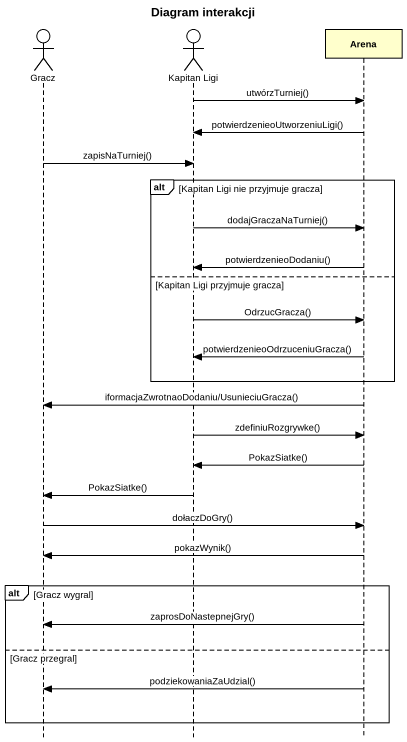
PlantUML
@startuml
title Diagram interakcji
hide footbox
actor Gracz
actor "Kapitan Ligi" as Kapitan_Ligi
participant Arena

Kapitan_Ligi -> Arena : utwórzTurniej()
Arena -> Kapitan_Ligi : potwierdzenieoUtworzeniuLigi()
Gracz -> Kapitan_Ligi : zapisNaTurniej()
alt Kapitan Ligi nie przyjmuje gracza
  Kapitan_Ligi -> Arena : dodajGraczaNaTurniej()
  Arena -> Kapitan_Ligi : potwierdzenieoDodaniu()
else Kapitan Ligi przyjmuje gracza
  Kapitan_Ligi -> Arena : OdrzucGracza()
  Arena -> Kapitan_Ligi : potwierdzenieoOdrzuceniuGracza()
end
Arena -> Gracz : iformacjaZwrotnaoDodaniu/UsunieciuGracza()
Kapitan_Ligi -> Arena : zdefiniuRozgrywke()
Arena -> Kapitan_Ligi : PokazSiatke()
Kapitan_Ligi -> Gracz : PokazSiatke()
Gracz -> Arena : dołaczDoGry()
Arena -> Gracz : pokazWynik()
alt Gracz wygral
  Arena -> Gracz : zaprosDoNastepnejGry()
else Gracz przegral
  Arena -> Gracz : podziekowaniaZaUdzial()
end
@enduml
